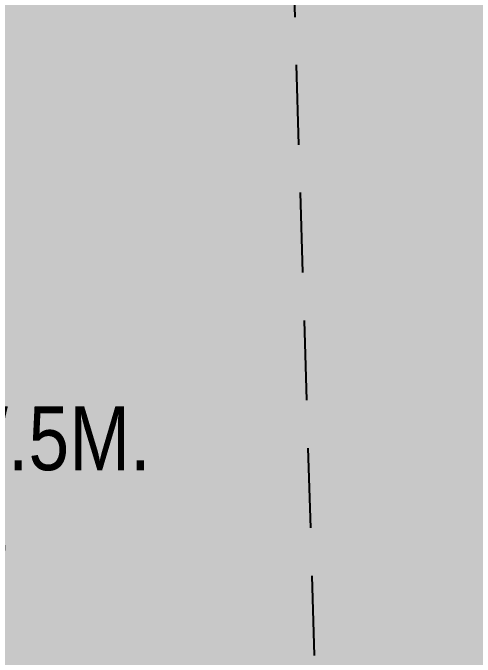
# Model space of a CAD drawing. Extents: x 637633 to 644092, y 5921573 to 5931294.
# Drawn here: x 641516.7 to 641661.4, y 5923743.8 to 5923945.4 of the extents above; entities that cross this region are included whole.
import ezdxf

# ---------------------------------------------------------------- set-up
doc = ezdxf.new("R2010")
doc.units = 0
doc.header["$LTSCALE"] = 5
doc.linetypes.add('foc-LSD', pattern=[8, 5, -3])
for name, color, linetype in [('C-SYMBOL', 7, 'Continuous'), ('L-AREAREQUIRED', 7, 'Continuous'), ('L-SECTION-LSD', 7, 'foc-LSD'), ('P-PROPOSED-H', 21, 'Continuous')]:
    doc.layers.add(name, color=color, linetype=linetype)
doc.styles.add('100L', font='ARIALN.TTF', dxfattribs={"height": 11})
doc.styles.add('175L', font='ARIALN.TTF', dxfattribs={"height": 20})

msp = doc.modelspace()

# ---------------------------------------------------------------- hatches: boundary and pattern name
at = {"layer": 'P-PROPOSED-H'}
h = msp.add_hatch(color=256, dxfattribs=at)
h.dxf.hatch_style = 1
h.paths.add_polyline_path([(641575.842, 5924892.859), (641172.703, 5924880.928), (640366.426, 5924857.044), (640390.144, 5924053.072), (641197.003, 5924077.069), (641221.295, 5923273.444), (642028.851, 5923297.334), (642003.927, 5924101.068), (641600.465, 5924089.068)])

# ---------------------------------------------------------------- linework, layer by layer
at = {"layer": 'L-SECTION-LSD'}
msp.add_line((641600.465, 5924089.068), (641625.073, 5923285.389), dxfattribs=at)

# ---------------------------------------------------------------- texts
at = {"layer": 'C-SYMBOL', "color": 3, "insert": (641416.506, 5923822.273), "char_height": 20, "width": 286.53479, "attachment_point": 2, "style": '175L', "bg_fill": 1, "box_fill_scale": 1.5, "bg_fill_color": 21, "bg_fill_transparency": 0}
msp.add_mtext('S.E.1/4 Sec. 31-51-6-W.5M.', dxfattribs=at)
at = {"layer": 'L-AREAREQUIRED', "color": 5, "insert": (641416.521, 5923788.127), "char_height": 11, "width": 265.64041, "attachment_point": 2, "style": '100L', "bg_fill": 1, "box_fill_scale": 1.5, "bg_fill_color": 21, "bg_fill_transparency": 0}
msp.add_mtext('Area Required = 65.0 ha  160.6 Ac.', dxfattribs=at)

doc.saveas('drawing.dxf')
